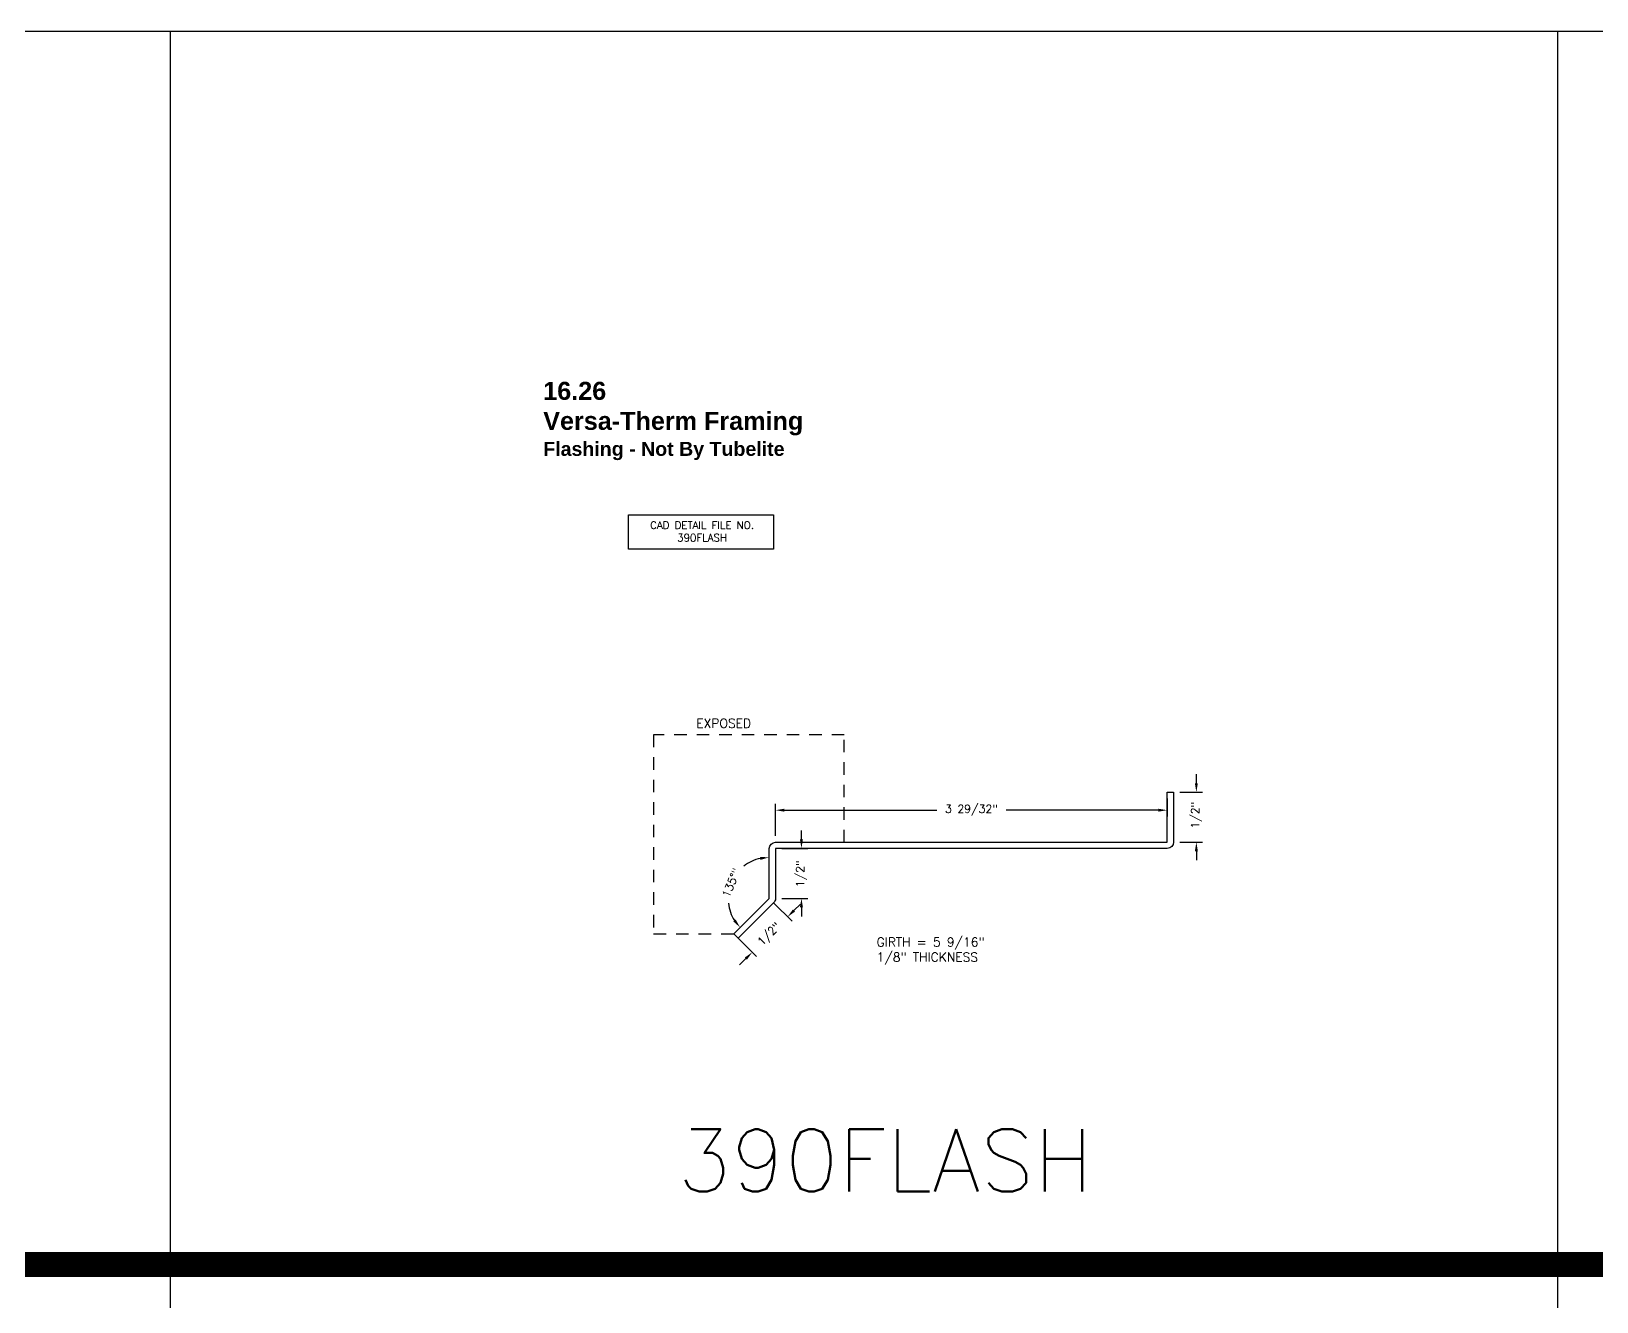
# Model space of a CAD drawing. Extents: x 0 to 139, y 0 to 39.
# Drawn here: x 67.94 to 83.59, y 26.59 to 39.29 of the extents above; entities that cross this region are included whole.
import ezdxf

# ---------------------------------------------------------------- set-up
doc = ezdxf.new("R2010")
doc.units = 0
doc.header["$MEASUREMENT"] = 0
doc.linetypes.add('HIDDEN2', pattern=[0.1875, 0.125, -0.0625])
doc.layers.get('DEFPOINTS').update_dxf_attribs({"linetype": 'CONTINUOUS'})
for name, color, linetype in [('R-ANNO-DIMS', 3, 'CONTINUOUS'), ('R-ANNO-TEXT', 6, 'CONTINUOUS'), ('R-DET3', 5, 'CONTINUOUS'), ('TITLE', 7, 'CONTINUOUS')]:
    doc.layers.add(name, color=color, linetype=linetype)
doc.styles.get("Standard").update_dxf_attribs({"font": 'simplex'})
doc.dimstyles.new('1X', dxfattribs={"dimtxt": 0.08, "dimasz": 0.09, "dimexe": 0.0625, "dimexo": 0.0625, "dimgap": 0.0625, "dimtad": 0, "dimdec": 5, "dimzin": 4, "dimtxsty": 'STANDARD', "dimcen": 0, "dimazin": 3, "dimtfac": 1, "dimtdec": 5, "dimtofl": 0, "dimtmove": 0, "dimatfit": 3, "dimtolj": 1, "dimtzin": 0})

# ---------------------------------------------------------------- blocks, each defined once
blk = doc.blocks.new('*D17')
at = {"layer": 'DEFPOINTS', "color": 0}
for p in [(79.29351283603684, 31.67924856689004), (75.37746683603679, 31.4995581502518), (75.37746683603679, 31.17924856689004)]:
    blk.add_point(p, dxfattribs=at)
at = {"layer": 'R-ANNO-DIMS', "color": 0}
for p, q in [((79.29351283603684, 31.61674856689004), (79.29351283603684, 31.4370581502518)), ((75.37746683603679, 31.24174856689004), (75.37746683603679, 31.5620581502518)), ((75.46746683603679, 31.4995581502518), (76.98918031222729, 31.4995581502518)), ((79.20351283603684, 31.4995581502518), (77.68179935984634, 31.4995581502518))]:
    blk.add_line(p, q, dxfattribs=at)
for points in [[(75.46746683603679, 31.5145581502518), (75.46746683603679, 31.4845581502518), (75.37746683603679, 31.4995581502518)], [(79.20351283603684, 31.5145581502518), (79.20351283603684, 31.4845581502518), (79.29351283603684, 31.4995581502518)]]:
    blk.add_solid(points, dxfattribs=at)
at = {"layer": 'R-ANNO-DIMS', "color": 0, "insert": (77.33548983603681, 31.4995581502518), "char_height": 0.08, "attachment_point": 5}
blk.add_mtext('\\A1;3 29/32"', dxfattribs=at)
blk = doc.blocks.new('*D18')
at = {"layer": 'DEFPOINTS', "color": 0}
for p in [(75.3149668360368, 30.61674856689004), (74.96141283603683, 30.26319556689005), (75.14518515764765, 30.07942272549206)]:
    blk.add_point(p, dxfattribs=at)
at = {"layer": 'R-ANNO-DIMS', "color": 0}
for p, q in [((75.35916094736093, 30.57255433056595), (75.54293326897175, 30.38878148916795)), ((75.5623788579543, 30.4966152457988), (75.62601855826101, 30.56025476610556)), ((75.00560694736097, 30.21900133056596), (75.18937926897178, 30.03522848916796)), ((75.08154545734094, 30.0157832051853), (75.01790575703424, 29.95214368487854))]:
    blk.add_line(p, q, dxfattribs=at)
for points in [[(75.55177227123652, 30.50722186251658), (75.5729854446721, 30.48600862908102), (75.4987391576476, 30.43297572549204)], [(75.07093887062315, 30.02638982190308), (75.09215204405874, 30.00517658846752), (75.14518515764765, 30.07942272549206)]]:
    blk.add_solid(points, dxfattribs=at)
at = {"layer": 'R-ANNO-DIMS', "color": 0, "insert": (75.3201099198701, 30.25434699295344), "char_height": 0.08, "attachment_point": 5, "rotation": 44.99991897155796}
blk.add_mtext('\\A1;1/2"', dxfattribs=at)
blk = doc.blocks.new('*D19')
at = {"layer": 'DEFPOINTS', "color": 0}
for p in [(75.31496683603679, 31.11674856689004), (75.02446673388017, 30.90724894293281), (75.31496683603679, 30.61674856689004), (75.31496683603679, 30.61674856689004), (74.96141283603681, 30.26319556689004)]:
    blk.add_point(p, dxfattribs=at)
at = {"layer": 'R-ANNO-DIMS', "color": 0}
for start, end in [(102.5769671412806, 128.4251756912867), (186.5747432802713, 212.4229518302773)]:
    blk.add_arc((75.31496683603679, 30.61674856689004), 0.4108293780074551, start, end, dxfattribs=at)
for points in [[(75.22386534891639, 31.03262958269647), (75.22715138460971, 31.00281009293855), (75.31496683603677, 31.02757794489749)], [(74.97988491356996, 30.40585721893998), (74.95647574549523, 30.38709526674814), (75.0244661861081, 30.32624873861985)]]:
    blk.add_solid(points, dxfattribs=at)
at = {"layer": 'R-ANNO-DIMS', "color": 0, "insert": (74.93541009351104, 30.77396643176944), "char_height": 0.08, "attachment_point": 5, "rotation": 67.49995948577899}
blk.add_mtext('\\A1;135°"', dxfattribs=at)
blk = doc.blocks.new('*D20')
at = {"layer": 'DEFPOINTS', "color": 0}
for p in [(75.3769668360368, 31.11724856689004), (75.37746588310951, 30.61674856689004), (75.63702046568939, 30.61674856689004)]:
    blk.add_point(p, dxfattribs=at)
at = {"layer": 'R-ANNO-DIMS', "color": 0}
for p, q in [((75.63702046568939, 31.20724856689004), (75.63702046568939, 31.29724856689004)), ((75.4394668360368, 31.11724856689004), (75.69952046568939, 31.11724856689004)), ((75.43996588310951, 30.61674856689004), (75.69952046568939, 30.61674856689004)), ((75.63702046568939, 30.52674856689004), (75.63702046568939, 30.43674856689004))]:
    blk.add_line(p, q, dxfattribs=at)
for points in [[(75.62202046568939, 31.20724856689004), (75.65202046568939, 31.20724856689004), (75.63702046568939, 31.11724856689004)], [(75.62202046568939, 30.52674856689004), (75.65202046568939, 30.52674856689004), (75.63702046568939, 30.61674856689004)]]:
    blk.add_solid(points, dxfattribs=at)
at = {"layer": 'R-ANNO-DIMS', "color": 0, "insert": (75.63702046568939, 30.86325353232854), "char_height": 0.08, "attachment_point": 5, "rotation": 90}
blk.add_mtext('\\A1;1/2"', dxfattribs=at)
blk = doc.blocks.new('*D21')
at = {"layer": 'DEFPOINTS', "color": 0}
for p in [(79.35601283603684, 31.67924856689004), (79.35601283603684, 31.17924856689004), (79.58390415607006, 31.17924856689004)]:
    blk.add_point(p, dxfattribs=at)
at = {"layer": 'R-ANNO-DIMS', "color": 0}
for p, q in [((79.58390415607006, 31.76924856689004), (79.58390415607006, 31.85924856689004)), ((79.41851283603684, 31.67924856689004), (79.64640415607006, 31.67924856689004)), ((79.41851283603684, 31.17924856689004), (79.64640415607006, 31.17924856689004)), ((79.58390415607006, 31.08924856689004), (79.58390415607006, 30.99924856689004))]:
    blk.add_line(p, q, dxfattribs=at)
for points in [[(79.56890415607006, 31.76924856689004), (79.59890415607006, 31.76924856689004), (79.58390415607006, 31.67924856689004)], [(79.56890415607006, 31.08924856689004), (79.59890415607006, 31.08924856689004), (79.58390415607006, 31.17924856689004)]]:
    blk.add_solid(points, dxfattribs=at)
at = {"layer": 'R-ANNO-DIMS', "color": 0, "insert": (79.58390415607006, 31.44881526928063), "char_height": 0.08, "attachment_point": 5, "rotation": 90}
blk.add_mtext('\\A1;1/2"', dxfattribs=at)

msp = doc.modelspace()

# ---------------------------------------------------------------- linework, layer by layer
at = {"layer": 'R-ANNO-TEXT'}
msp.add_lwpolyline([(73.90714068525547, 34.45213977191291), (75.3586206282507, 34.45213977191291), (75.3586206282507, 34.11007693240897), (73.90714068525547, 34.11007693240897)], close=True, dxfattribs=at)
at = {"layer": 'R-DET3', "linetype": 'HIDDEN2'}
msp.add_lwpolyline([(76.06496683603679, 31.17924856689004), (76.06496683603679, 32.25325272231494), (74.15860203982969, 32.25325272231494), (74.15860203982969, 30.26319556689005), (74.96141283603681, 30.26319556689005)], dxfattribs=at)
at = {"layer": 'R-DET3'}
msp.add_lwpolyline([(75.37746683603679, 31.17924856689004), (79.29351283603684, 31.17924856689004), (79.29351283603684, 31.67924856689004), (79.35601283603684, 31.67924856689004), (79.35601283603684, 31.17924856689004, -0.4142135623730952), (79.29351283603684, 31.11674856689004), (75.3769668360368, 31.11724856689004), (75.37746588310951, 30.61674856689004, -0.1994336337792369), (75.35915983603677, 30.57255456689005), (75.00560583603682, 30.21900256689004), (74.96141283603681, 30.26319556689005), (75.31496683603679, 30.61674856689004), (75.31496683603679, 31.11674856689004, -0.4142135623730958), (75.37746683603679, 31.17924856689004, -0.9021376028354476)], format="xyb", dxfattribs=at)
at = {"layer": 'TITLE'}
for p, q in [((5.000000000000028, 39.28717334030065), (133.6580004981786, 39.28717334030071)), ((69.32900024908932, 39.28717334030068), (69.3290002490893, 14.62895019504157)), ((83.19480029890718, 39.28717334030068), (83.19480029890717, 14.62895019504157))]:
    msp.add_line(p, q, dxfattribs=at)
at = {"layer": 'TITLE', "const_width": 0.25}
msp.add_lwpolyline([(0, 26.95806176767113), (138.6580004981786, 26.95806176767113)], dxfattribs=at)

# ---------------------------------------------------------------- texts
at = {"layer": 'R-ANNO-TEXT'}
for s, insert, char_height, width, attachment_point in [('CAD DETAIL FILE NO.\\P390FLASH', (74.64382294708226, 34.3865570207291), 0.075, 1.875, 2), ('EXPOSED', (74.58614852108603, 32.41365245531608), 0.09, 1.6273, 1), ('GIRTH = 5 9/16"\\P1/8" THICKNESS', (76.38821999372159, 30.22584424726332), 0.09, 2.9612, 1)]:
    msp.add_mtext(s, dxfattribs=dict(at, insert=insert, char_height=char_height, width=width, attachment_point=attachment_point))
at = {"layer": 'TITLE'}
msp.add_text('390FLASH', height=0.625, dxfattribs=at).set_placement((74.39928777807627, 27.68547566871948))
at = {"layer": 'TITLE', "insert": (73.0563029316718, 35.78226804218598, 6.210692218000771), "char_height": 0.18, "width": 7.44, "attachment_point": 1}
msp.add_mtext('{\\fArial|b1|i0|c0|p34;16.26\\PVersa-Therm Framing\\P\\H0.7778x;Flashing - Not By Tubelite}', dxfattribs=at)

# ---------------------------------------------------------------- dimensions: what is measured, and where the dimension line sits
at = {"layer": 'R-ANNO-DIMS'}
for base, p1, p2, angle, picture, middle, dimtype in [((79.58390415607006, 31.17924856689004), (79.35601283603684, 31.67924856689004), (79.35601283603684, 31.17924856689004), 90, '*D21', (79.58390415607006, 31.44881526928063), 160), ((75.63702046568939, 30.61674856689004), (75.3769668360368, 31.11724856689004), (75.37746588310951, 30.61674856689004), 90, '*D20', (75.63702046568939, 30.86325353232854), 160), ((75.14518515764765, 30.07942272549206), (75.31496683603679, 30.61674856689004), (74.96141283603681, 30.26319556689005), 224.9999189715577, '*D18', (75.3201099198701, 30.25434699295344), 161)]:
    dim = msp.add_linear_dim(base=base, p1=p1, p2=p2, angle=angle, dimstyle='1X', override={"dimpost": '"'}, dxfattribs=at)
    dim.commit()
    dim.dimension.update_dxf_attribs({"geometry": picture, "text_midpoint": middle, "dimtype": dimtype})
dim = msp.add_linear_dim(base=(75.37746683603679, 31.4995581502518), p1=(79.29351283603684, 31.67924856689004), p2=(75.37746683603679, 31.17924856689004), dimstyle='1X', override={"dimpost": '"'}, dxfattribs=at)
dim.commit()
dim.dimension.update_dxf_attribs({"geometry": '*D17', "text_midpoint": (77.33548983603681, 31.4995581502518), "dimtype": 160})
dim = msp.add_angular_dim_2l(base=(75.02446673388017, 30.90724894293281), line1=((74.96141283603681, 30.26319556689005), (75.31496683603679, 30.61674856689004)), line2=((75.31496683603679, 30.61674856689004), (75.31496683603679, 31.11674856689004)), dimstyle='1X', override={"dimdec": 0, "dimpost": '"', "dimazin": 1}, dxfattribs=at)
dim.commit()
dim.dimension.update_dxf_attribs({"geometry": '*D19', "text_midpoint": (74.93541009351105, 30.77396643176944)})

doc.saveas('drawing.dxf')
